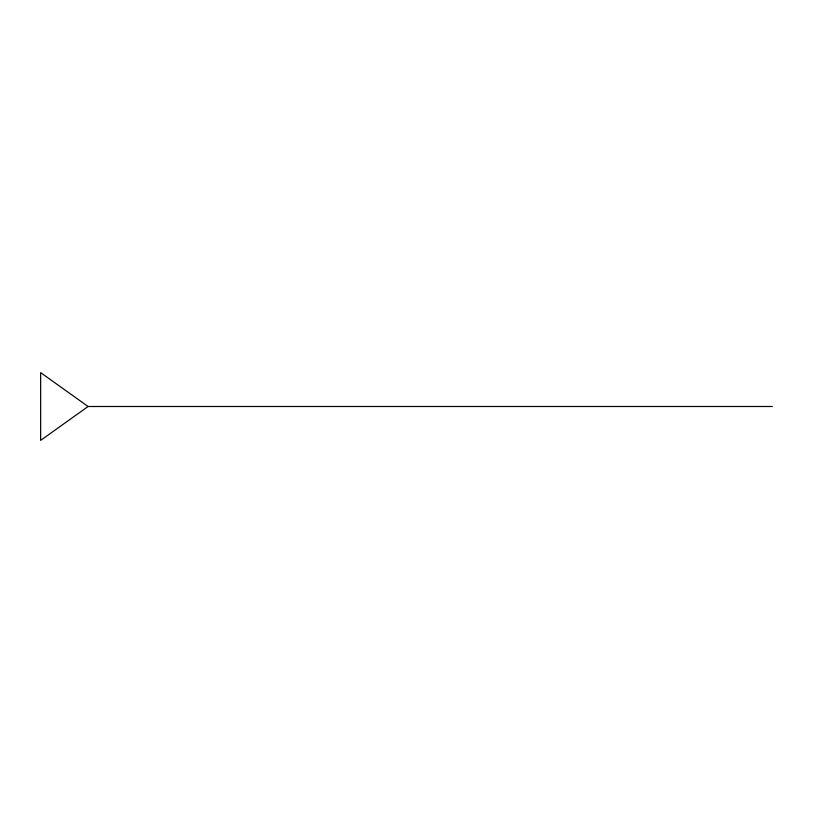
<?xml version="1.0" encoding="UTF-8"?>
<svg xmlns="http://www.w3.org/2000/svg" width="813" height="813" viewBox="0 0 813 813"><rect width="100%" height="100%" fill="white"/><g stroke="black" fill="none" stroke-linecap="round" stroke-linejoin="round"><path stroke-width="1.22" d="M88.068 406.5L40.65 440.372L40.65 372.628L88.068 406.5L772.35 406.5"/></g></svg>
